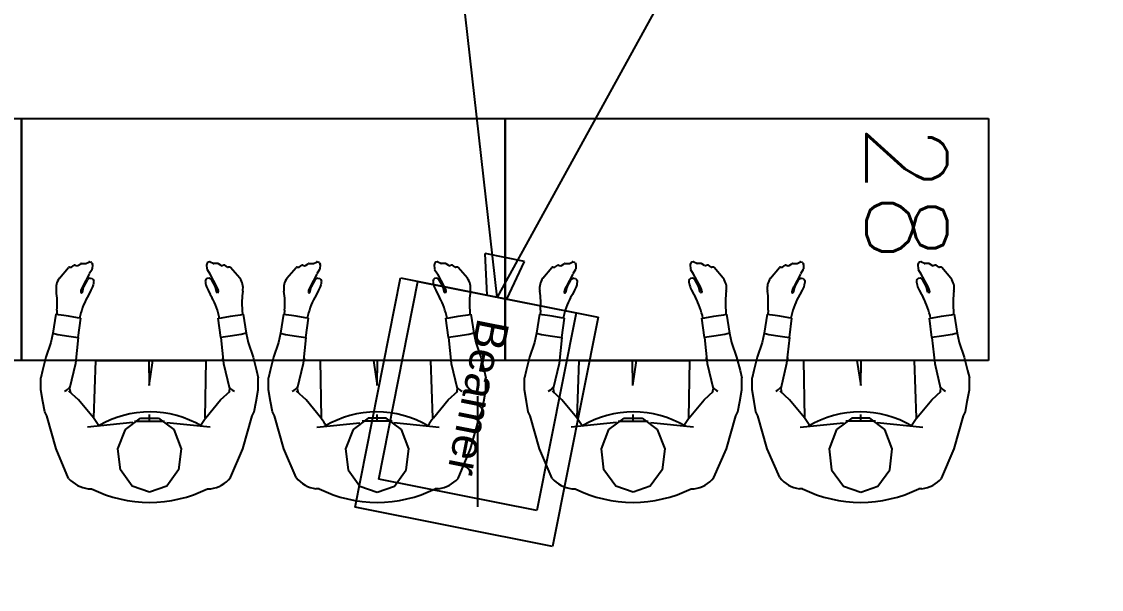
# Model space of a CAD drawing. Header units: metres. Extents: x -1 to 148, y 0 to 108.
# Drawn here: x 38.555 to 41.235, y 95.985 to 97.393 of the extents above; entities that cross this region are included whole.
import ezdxf

# ---------------------------------------------------------------- set-up
doc = ezdxf.new("R2010")
doc.units = ezdxf.units.M
doc.header["$MEASUREMENT"] = 0
doc.header["$PDSIZE"] = -2
doc.layers.get('0').update_dxf_attribs({"linetype": 'CONTINUOUS'})
doc.layers.get('DEFPOINTS').update_dxf_attribs({"linetype": 'CONTINUOUS'})
for name, color, linetype in [('BEMASZUNG', 8, 'CONTINUOUS'), ('MOEBEL', 6, 'CONTINUOUS'), ('ZUFAHRTEN_WEGE', 8, 'CONTINUOUS')]:
    doc.layers.add(name, color=color, linetype=linetype)
doc.styles.add('ARIAL', font='arial.ttf')
doc.styles.get("Standard").update_dxf_attribs({"font": 'romans.shx', "width": 0.7})
doc.dimstyles.new('Meter_Bem', dxfattribs={"dimtxt": 0.35, "dimasz": 0.015, "dimexe": 0, "dimexo": 0.1, "dimgap": 0.05, "dimtad": 1, "dimzin": 0, "dimdsep": 46, "dimtxsty": 'ARIAL', "dimblk1": 'mass1', "dimblk2": 'mass2', "dimsah": 1, "dimcen": 0.125, "dimse1": 1, "dimse2": 1, "dimclrd": 256, "dimclre": 1, "dimclrt": 256, "dimazin": 0, "dimtp": 102033525.0, "dimtm": 1, "dimtfac": 1, "dimtix": 1, "dimtmove": 2, "dimatfit": 3, "dimldrblk": 'mass2', "dimfxl": 1, "dimtolj": 1, "dimtzin": 0, "dimlwd": -1, "dimarcsym": 0})

# ---------------------------------------------------------------- blocks, each defined once
blk = doc.blocks.new('mass1')
for p, q in [((0, 25.5), (0, -12.75)), ((-5, -5), (5, 5)), ((-5, 0), (5, 0))]:
    blk.add_line(p, q)
blk = doc.blocks.new('mass2')
for p, q in [((0, -25.5), (0, 12.75)), ((5, 5), (-5, -5)), ((5, 0), (-5, 0))]:
    blk.add_line(p, q)
blk = doc.blocks.new('*D29')
at = {"layer": 'BEMASZUNG', "transparency": 16777216}
blk.add_line((0.9549, 107.2546), (147.9128, 107.2546), dxfattribs=at)
at = {"layer": 'DEFPOINTS', "color": 0, "transparency": 16777216}
for p in [(147.9278, 107.2546), (147.9278, 78.5665), (0.9399, 71.0455)]:
    blk.add_point(p, dxfattribs=at)
at = {"layer": 'BEMASZUNG', "transparency": 16777216, "xscale": 0.015, "yscale": 0.015, "zscale": 0.015, "rotation": 180}
blk.add_blockref('mass1', (0.9399, 107.2546), dxfattribs=at)
at = {"layer": 'BEMASZUNG', "transparency": 16777216, "xscale": 0.015, "yscale": 0.015, "zscale": 0.015}
blk.add_blockref('mass2', (147.9278, 107.2546), dxfattribs=at)
at = {"layer": 'BEMASZUNG', "transparency": 16777216, "insert": (74.4339, 107.4833), "char_height": 0.35, "attachment_point": 5, "style": 'ARIAL'}
blk.add_mtext('\\A1;146.99', dxfattribs=at)

msp = doc.modelspace()

# ---------------------------------------------------------------- linework, layer by layer
at = {"layer": 'MOEBEL', "ltscale": 0.2}
for p, q in [((37.3554, 97.1526), (38.5554, 97.1526)), ((37.3554, 97.1526), (38.5554, 97.1526)), ((38.5554, 97.1526), (38.5554, 96.5526)), ((38.5554, 96.5526), (38.5554, 97.1526)), ((38.5554, 97.1526), (39.7554, 97.1526)), ((38.5554, 97.1526), (38.5554, 96.5526)), ((38.5554, 96.5526), (38.5554, 97.1526)), ((38.5554, 97.1526), (39.7554, 97.1526)), ((39.7554, 97.1526), (39.7554, 96.5526)), ((39.7554, 96.5526), (39.7554, 97.1526)), ((39.7554, 97.1526), (40.9554, 97.1526)), ((39.7554, 97.1526), (39.7554, 96.5526)), ((39.7554, 96.5526), (39.7554, 97.1526)), ((39.7554, 97.1526), (40.9554, 97.1526)), ((40.9554, 97.1526), (40.9554, 96.5526)), ((40.9554, 97.1526), (40.9554, 96.5526)), ((38.5554, 96.5526), (37.3554, 96.5526)), ((38.5554, 96.5526), (37.3554, 96.5526)), ((39.7554, 96.5526), (38.5554, 96.5526)), ((39.7554, 96.5526), (38.5554, 96.5526)), ((40.9554, 96.5526), (39.7554, 96.5526)), ((40.9554, 96.5526), (39.7554, 96.5526))]:
    msp.add_line(p, q, dxfattribs=at)
at = {"layer": 'ZUFAHRTEN_WEGE'}
for p, q in [((39.7354, 96.7099), (39.2179, 101.2958)), ((41.9644, 100.7509), (39.7354, 96.7099)), ((39.8039, 96.7982), (39.7058, 96.8177)), ((39.7109, 96.7147), (39.7058, 96.8177)), ((38.6492, 96.7568), (38.6717, 96.7831)), ((38.6741, 96.7841), (38.6775, 96.7839)), ((38.6792, 96.7843), (38.6859, 96.7887)), ((38.6882, 96.7891), (38.6929, 96.7878)), ((38.6952, 96.7882), (38.7021, 96.7927)), ((38.7036, 96.7932), (38.7138, 96.7931)), ((38.715, 96.7934), (38.7222, 96.7969)), ((38.7302, 96.7787), (38.7235, 96.7672)), ((38.7239, 96.7972), (38.7274, 96.7966)), ((38.7295, 96.7949), (38.7311, 96.7911)), ((38.7313, 96.7898), (38.7306, 96.7799)), ((39.0146, 96.7898), (39.0153, 96.7799)), ((39.0164, 96.7949), (39.0148, 96.7911)), ((39.0157, 96.7787), (39.0224, 96.7672)), ((39.022, 96.7972), (39.0185, 96.7966)), ((39.0309, 96.7934), (39.0238, 96.7969)), ((39.0423, 96.7932), (39.0322, 96.7931)), ((39.0507, 96.7882), (39.0439, 96.7927)), ((39.0577, 96.7891), (39.053, 96.7878)), ((39.0667, 96.7843), (39.06, 96.7887)), ((39.0719, 96.7841), (39.0685, 96.7839)), ((39.0968, 96.7568), (39.0742, 96.7831)), ((39.2141, 96.7568), (39.2367, 96.7831)), ((39.239, 96.7841), (39.2424, 96.7839)), ((39.2442, 96.7843), (39.2509, 96.7887)), ((39.2532, 96.7891), (39.2579, 96.7878)), ((39.2602, 96.7882), (39.267, 96.7927)), ((39.2686, 96.7932), (39.2787, 96.7931)), ((39.28, 96.7934), (39.2871, 96.7969)), ((39.2952, 96.7787), (39.2885, 96.7672)), ((39.2888, 96.7972), (39.2923, 96.7966)), ((39.2945, 96.7949), (39.2961, 96.7911)), ((39.2963, 96.7898), (39.2956, 96.7799)), ((39.5795, 96.7898), (39.5803, 96.7799)), ((39.5814, 96.7949), (39.5798, 96.7911)), ((39.5806, 96.7787), (39.5874, 96.7672)), ((39.587, 96.7972), (39.5835, 96.7966)), ((39.5959, 96.7934), (39.5887, 96.7969)), ((39.6073, 96.7932), (39.5971, 96.7931)), ((39.6157, 96.7882), (39.6088, 96.7927)), ((39.6227, 96.7891), (39.6179, 96.7878)), ((39.6317, 96.7843), (39.625, 96.7887)), ((39.6368, 96.7841), (39.6334, 96.7839)), ((39.6617, 96.7568), (39.6392, 96.7831)), ((39.7599, 96.705), (39.8039, 96.7982)), ((39.8492, 96.7568), (39.8717, 96.7831)), ((39.8741, 96.7841), (39.8775, 96.7839)), ((39.8792, 96.7843), (39.8859, 96.7887)), ((39.8882, 96.7891), (39.8929, 96.7878)), ((39.8952, 96.7882), (39.9021, 96.7927)), ((39.9036, 96.7932), (39.9138, 96.7931)), ((39.915, 96.7934), (39.9222, 96.7969)), ((39.9302, 96.7787), (39.9235, 96.7672)), ((39.9239, 96.7972), (39.9274, 96.7966)), ((39.9295, 96.7949), (39.9311, 96.7911)), ((39.9313, 96.7898), (39.9306, 96.7799)), ((40.2146, 96.7898), (40.2153, 96.7799)), ((40.2164, 96.7949), (40.2148, 96.7911)), ((40.2157, 96.7787), (40.2224, 96.7672)), ((40.222, 96.7972), (40.2185, 96.7966)), ((40.2309, 96.7934), (40.2238, 96.7969)), ((40.2423, 96.7932), (40.2322, 96.7931)), ((40.2507, 96.7882), (40.2439, 96.7927)), ((40.2577, 96.7891), (40.253, 96.7878)), ((40.2667, 96.7843), (40.26, 96.7887)), ((40.2719, 96.7841), (40.2685, 96.7839)), ((40.2968, 96.7568), (40.2742, 96.7831)), ((40.4141, 96.7568), (40.4367, 96.7831)), ((40.439, 96.7841), (40.4424, 96.7839)), ((40.4442, 96.7843), (40.4509, 96.7887)), ((40.4532, 96.7891), (40.4579, 96.7878)), ((40.4602, 96.7882), (40.467, 96.7927)), ((40.4686, 96.7932), (40.4787, 96.7931)), ((40.48, 96.7934), (40.4871, 96.7969)), ((40.4952, 96.7787), (40.4885, 96.7672)), ((40.4888, 96.7972), (40.4923, 96.7966)), ((40.4945, 96.7949), (40.4961, 96.7911)), ((40.4963, 96.7898), (40.4956, 96.7799)), ((40.7795, 96.7898), (40.7803, 96.7799)), ((40.7814, 96.7949), (40.7798, 96.7911)), ((40.7806, 96.7787), (40.7874, 96.7672)), ((40.787, 96.7972), (40.7835, 96.7966)), ((40.7959, 96.7934), (40.7887, 96.7969)), ((40.8073, 96.7932), (40.7971, 96.7931)), ((40.8157, 96.7882), (40.8088, 96.7927)), ((40.8227, 96.7891), (40.8179, 96.7878)), ((40.8317, 96.7843), (40.825, 96.7887)), ((40.8368, 96.7841), (40.8334, 96.7839)), ((40.8617, 96.7568), (40.8392, 96.7831)), ((38.7234, 96.7671), (38.7066, 96.7354)), ((38.7096, 96.7355), (38.7195, 96.7535)), ((38.7214, 96.755), (38.724, 96.7567)), ((38.7252, 96.7568), (38.7305, 96.7558)), ((38.7305, 96.7558), (38.7327, 96.7533)), ((38.7327, 96.7533), (38.7343, 96.7511)), ((38.7343, 96.7466), (38.7338, 96.7433)), ((38.7343, 96.7511), (38.7345, 96.7496)), ((38.7345, 96.7496), (38.7343, 96.7466)), ((39.0116, 96.7511), (39.0114, 96.7496)), ((39.0114, 96.7496), (39.0116, 96.7466)), ((39.0132, 96.7533), (39.0116, 96.7511)), ((39.0116, 96.7466), (39.0122, 96.7433)), ((39.0155, 96.7558), (39.0132, 96.7533)), ((39.0207, 96.7568), (39.0155, 96.7558)), ((39.0245, 96.755), (39.0219, 96.7567)), ((39.0225, 96.7671), (39.0393, 96.7354)), ((39.0363, 96.7355), (39.0264, 96.7535)), ((39.2884, 96.7671), (39.2716, 96.7354)), ((39.2746, 96.7355), (39.2845, 96.7535)), ((39.2864, 96.755), (39.289, 96.7567)), ((39.2902, 96.7568), (39.2954, 96.7558)), ((39.2954, 96.7558), (39.2977, 96.7533)), ((39.2977, 96.7533), (39.2993, 96.7511)), ((39.2992, 96.7466), (39.2987, 96.7433)), ((39.2995, 96.7496), (39.2992, 96.7466)), ((39.2993, 96.7511), (39.2995, 96.7496)), ((39.3829, 96.1886), (39.4961, 96.7575)), ((39.4419, 96.2583), (39.5392, 96.7488)), ((39.4961, 96.7575), (39.9864, 96.6599)), ((39.5392, 96.7488), (39.9316, 96.6709)), ((39.5766, 96.7511), (39.5764, 96.7496)), ((39.5764, 96.7496), (39.5766, 96.7466)), ((39.5781, 96.7533), (39.5766, 96.7511)), ((39.5766, 96.7466), (39.5771, 96.7433)), ((39.5804, 96.7558), (39.5781, 96.7533)), ((39.5857, 96.7568), (39.5804, 96.7558)), ((39.5895, 96.755), (39.5869, 96.7567)), ((39.5874, 96.7671), (39.6043, 96.7354)), ((39.6013, 96.7355), (39.5913, 96.7535)), ((39.9234, 96.7671), (39.9066, 96.7354)), ((39.9096, 96.7355), (39.9195, 96.7535)), ((39.9214, 96.755), (39.924, 96.7567)), ((39.9252, 96.7568), (39.9305, 96.7558)), ((39.9305, 96.7558), (39.9327, 96.7533)), ((39.9327, 96.7533), (39.9343, 96.7511)), ((39.9343, 96.7466), (39.9338, 96.7433)), ((39.9343, 96.7511), (39.9345, 96.7496)), ((39.9345, 96.7496), (39.9343, 96.7466)), ((40.2116, 96.7511), (40.2114, 96.7496)), ((40.2114, 96.7496), (40.2116, 96.7466)), ((40.2132, 96.7533), (40.2116, 96.7511)), ((40.2116, 96.7466), (40.2122, 96.7433)), ((40.2155, 96.7558), (40.2132, 96.7533)), ((40.2207, 96.7568), (40.2155, 96.7558)), ((40.2245, 96.755), (40.2219, 96.7567)), ((40.2225, 96.7671), (40.2393, 96.7354)), ((40.2363, 96.7355), (40.2264, 96.7535)), ((40.4884, 96.7671), (40.4716, 96.7354)), ((40.4746, 96.7355), (40.4845, 96.7535)), ((40.4864, 96.755), (40.489, 96.7567)), ((40.4902, 96.7568), (40.4954, 96.7558)), ((40.4954, 96.7558), (40.4977, 96.7533)), ((40.4977, 96.7533), (40.4993, 96.7511)), ((40.4992, 96.7466), (40.4987, 96.7433)), ((40.4995, 96.7496), (40.4992, 96.7466)), ((40.4993, 96.7511), (40.4995, 96.7496)), ((40.7766, 96.7511), (40.7764, 96.7496)), ((40.7764, 96.7496), (40.7766, 96.7466)), ((40.7781, 96.7533), (40.7766, 96.7511)), ((40.7766, 96.7466), (40.7771, 96.7433)), ((40.7804, 96.7558), (40.7781, 96.7533)), ((40.7857, 96.7568), (40.7804, 96.7558)), ((40.7895, 96.755), (40.7869, 96.7567)), ((40.7874, 96.7671), (40.8043, 96.7354)), ((40.8013, 96.7355), (40.7913, 96.7535)), ((38.7026, 96.7256), (38.7022, 96.7231)), ((38.7065, 96.7352), (38.7028, 96.7262)), ((38.7033, 96.7204), (38.7042, 96.7197)), ((38.7042, 96.7197), (38.705, 96.7202)), ((38.7062, 96.7219), (38.7094, 96.7349)), ((38.7275, 96.7271), (38.7223, 96.7161)), ((38.7301, 96.7322), (38.7275, 96.7271)), ((38.7316, 96.7354), (38.7301, 96.7322)), ((38.7331, 96.7407), (38.7316, 96.7354)), ((38.7338, 96.7433), (38.7331, 96.7407)), ((39.0122, 96.7433), (39.0128, 96.7407)), ((39.0128, 96.7407), (39.0144, 96.7354)), ((39.0144, 96.7354), (39.0158, 96.7322)), ((39.0158, 96.7322), (39.0184, 96.7271)), ((39.0184, 96.7271), (39.0237, 96.7161)), ((39.0398, 96.7219), (39.0365, 96.7349)), ((39.0394, 96.7352), (39.0431, 96.7262)), ((39.0417, 96.7197), (39.041, 96.7202)), ((39.0426, 96.7204), (39.0417, 96.7197)), ((39.0433, 96.7256), (39.0437, 96.7231)), ((39.2676, 96.7256), (39.2672, 96.7231)), ((39.2715, 96.7352), (39.2678, 96.7262)), ((39.2683, 96.7204), (39.2691, 96.7197)), ((39.2691, 96.7197), (39.2699, 96.7202)), ((39.2711, 96.7219), (39.2744, 96.7349)), ((39.2925, 96.7271), (39.2872, 96.7161)), ((39.2951, 96.7322), (39.2925, 96.7271)), ((39.2965, 96.7354), (39.2951, 96.7322)), ((39.298, 96.7407), (39.2965, 96.7354)), ((39.2987, 96.7433), (39.298, 96.7407)), ((39.5771, 96.7433), (39.5778, 96.7407)), ((39.5778, 96.7407), (39.5793, 96.7354)), ((39.5793, 96.7354), (39.5808, 96.7322)), ((39.5808, 96.7322), (39.5833, 96.7271)), ((39.5833, 96.7271), (39.5886, 96.7161)), ((39.6047, 96.7219), (39.6015, 96.7349)), ((39.6044, 96.7352), (39.6081, 96.7262)), ((39.6067, 96.7197), (39.6059, 96.7202)), ((39.6076, 96.7204), (39.6067, 96.7197)), ((39.6083, 96.7256), (39.6087, 96.7231)), ((39.9026, 96.7256), (39.9022, 96.7231)), ((39.9065, 96.7352), (39.9028, 96.7262)), ((39.9033, 96.7204), (39.9042, 96.7197)), ((39.9042, 96.7197), (39.905, 96.7202)), ((39.9062, 96.7219), (39.9094, 96.7349)), ((39.9275, 96.7271), (39.9223, 96.7161)), ((39.9301, 96.7322), (39.9275, 96.7271)), ((39.9316, 96.7354), (39.9301, 96.7322)), ((39.9331, 96.7407), (39.9316, 96.7354)), ((39.9338, 96.7433), (39.9331, 96.7407)), ((40.2122, 96.7433), (40.2128, 96.7407)), ((40.2128, 96.7407), (40.2144, 96.7354)), ((40.2144, 96.7354), (40.2158, 96.7322)), ((40.2158, 96.7322), (40.2184, 96.7271)), ((40.2184, 96.7271), (40.2237, 96.7161)), ((40.2398, 96.7219), (40.2365, 96.7349)), ((40.2394, 96.7352), (40.2431, 96.7262)), ((40.2417, 96.7197), (40.241, 96.7202)), ((40.2426, 96.7204), (40.2417, 96.7197)), ((40.2433, 96.7256), (40.2437, 96.7231)), ((40.4676, 96.7256), (40.4672, 96.7231)), ((40.4715, 96.7352), (40.4678, 96.7262)), ((40.4683, 96.7204), (40.4691, 96.7197)), ((40.4691, 96.7197), (40.4699, 96.7202)), ((40.4711, 96.7219), (40.4744, 96.7349)), ((40.4925, 96.7271), (40.4872, 96.7161)), ((40.4951, 96.7322), (40.4925, 96.7271)), ((40.4965, 96.7354), (40.4951, 96.7322)), ((40.498, 96.7407), (40.4965, 96.7354)), ((40.4987, 96.7433), (40.498, 96.7407)), ((40.7771, 96.7433), (40.7778, 96.7407)), ((40.7778, 96.7407), (40.7793, 96.7354)), ((40.7793, 96.7354), (40.7808, 96.7322)), ((40.7808, 96.7322), (40.7833, 96.7271)), ((40.7833, 96.7271), (40.7886, 96.7161)), ((40.8047, 96.7219), (40.8015, 96.7349)), ((40.8044, 96.7352), (40.8081, 96.7262)), ((40.8067, 96.7197), (40.8059, 96.7202)), ((40.8076, 96.7204), (40.8067, 96.7197)), ((40.8083, 96.7256), (40.8087, 96.7231)), ((38.7223, 96.7161), (38.7179, 96.7088)), ((39.0237, 96.7161), (39.028, 96.7088)), ((39.2872, 96.7161), (39.2829, 96.7088)), ((39.5886, 96.7161), (39.593, 96.7088)), ((39.7109, 96.7147), (39.7599, 96.705)), ((39.9223, 96.7161), (39.9179, 96.7088)), ((40.2237, 96.7161), (40.228, 96.7088)), ((40.4872, 96.7161), (40.4829, 96.7088)), ((40.7886, 96.7161), (40.793, 96.7088)), ((38.6408, 96.6673), (38.6332, 96.6202)), ((38.6474, 96.6662), (38.6408, 96.6673)), ((38.643, 96.6772), (38.6426, 96.667)), ((38.643, 96.6772), (38.6426, 96.667)), ((38.6605, 96.6644), (38.6474, 96.6662)), ((38.6722, 96.6626), (38.6605, 96.6644)), ((39.0737, 96.6626), (39.0854, 96.6644)), ((39.0854, 96.6644), (39.0985, 96.6662)), ((39.0985, 96.6662), (39.1052, 96.6673)), ((39.1029, 96.6772), (39.1033, 96.667)), ((39.1029, 96.6772), (39.1033, 96.667)), ((39.1052, 96.6673), (39.1127, 96.6202)), ((39.2057, 96.6673), (39.1982, 96.6202)), ((39.2124, 96.6662), (39.2057, 96.6673)), ((39.208, 96.6772), (39.2075, 96.667)), ((39.208, 96.6772), (39.2075, 96.667)), ((39.2254, 96.6644), (39.2124, 96.6662)), ((39.2371, 96.6626), (39.2254, 96.6644)), ((39.6387, 96.6626), (39.6504, 96.6644)), ((39.6504, 96.6644), (39.6635, 96.6662)), ((39.6635, 96.6662), (39.6701, 96.6673)), ((39.6679, 96.6772), (39.6683, 96.667)), ((39.6679, 96.6772), (39.6683, 96.667)), ((39.6701, 96.6673), (39.6776, 96.6202)), ((39.8408, 96.6673), (39.8332, 96.6202)), ((39.9316, 96.6709), (39.8343, 96.1805)), ((39.8474, 96.6662), (39.8408, 96.6673)), ((39.843, 96.6772), (39.8426, 96.667)), ((39.843, 96.6772), (39.8426, 96.667)), ((39.8605, 96.6644), (39.8474, 96.6662)), ((39.8722, 96.6626), (39.8605, 96.6644)), ((40.2737, 96.6626), (40.2854, 96.6644)), ((40.2854, 96.6644), (40.2985, 96.6662)), ((40.2985, 96.6662), (40.3052, 96.6673)), ((40.3029, 96.6772), (40.3033, 96.667)), ((40.3029, 96.6772), (40.3033, 96.667)), ((40.3052, 96.6673), (40.3127, 96.6202)), ((40.4057, 96.6673), (40.3982, 96.6202)), ((40.4124, 96.6662), (40.4057, 96.6673)), ((40.408, 96.6772), (40.4075, 96.667)), ((40.408, 96.6772), (40.4075, 96.667)), ((40.4255, 96.6644), (40.4124, 96.6662)), ((40.4371, 96.6626), (40.4255, 96.6644)), ((40.8387, 96.6626), (40.8504, 96.6644)), ((40.8504, 96.6644), (40.8635, 96.6662)), ((40.8635, 96.6662), (40.8701, 96.6673)), ((40.8679, 96.6772), (40.8683, 96.667)), ((40.8679, 96.6772), (40.8683, 96.667)), ((40.8701, 96.6673), (40.8776, 96.6202)), ((38.6945, 96.6588), (38.6722, 96.6626)), ((38.7025, 96.6575), (38.6945, 96.6588)), ((38.6959, 96.6093), (38.7025, 96.6575)), ((39.0435, 96.6575), (39.0515, 96.6588)), ((39.05, 96.6093), (39.0435, 96.6575)), ((39.0515, 96.6588), (39.0737, 96.6626)), ((39.2594, 96.6588), (39.2371, 96.6626)), ((39.2674, 96.6575), (39.2594, 96.6588)), ((39.2609, 96.6093), (39.2674, 96.6575)), ((39.6084, 96.6575), (39.6164, 96.6588)), ((39.6149, 96.6093), (39.6084, 96.6575)), ((39.6164, 96.6588), (39.6387, 96.6626)), ((39.8945, 96.6588), (39.8722, 96.6626)), ((39.9864, 96.6599), (39.8732, 96.0911)), ((39.9025, 96.6575), (39.8945, 96.6588)), ((39.8959, 96.6093), (39.9025, 96.6575)), ((40.2435, 96.6575), (40.2515, 96.6588)), ((40.25, 96.6093), (40.2435, 96.6575)), ((40.2515, 96.6588), (40.2737, 96.6626)), ((40.4594, 96.6588), (40.4371, 96.6626)), ((40.4674, 96.6575), (40.4594, 96.6588)), ((40.4609, 96.6093), (40.4674, 96.6575)), ((40.8084, 96.6575), (40.8164, 96.6588)), ((40.8149, 96.6093), (40.8084, 96.6575)), ((40.8164, 96.6588), (40.8387, 96.6626)), ((38.6332, 96.6202), (38.6284, 96.5977)), ((38.6336, 96.6217), (38.6332, 96.6202)), ((38.6332, 96.6202), (38.6454, 96.6175)), ((38.6454, 96.6175), (38.6728, 96.6132)), ((38.6728, 96.6132), (38.6959, 96.6093)), ((39.0731, 96.6132), (39.05, 96.6093)), ((39.1005, 96.6175), (39.0731, 96.6132)), ((39.1127, 96.6202), (39.1005, 96.6175)), ((39.1123, 96.6217), (39.1127, 96.6202)), ((39.1127, 96.6202), (39.1175, 96.5977)), ((39.1982, 96.6202), (39.1934, 96.5977)), ((39.1986, 96.6217), (39.1982, 96.6202)), ((39.1982, 96.6202), (39.2103, 96.6175)), ((39.2103, 96.6175), (39.2377, 96.6132)), ((39.2377, 96.6132), (39.2609, 96.6093)), ((39.6381, 96.6132), (39.6149, 96.6093)), ((39.6655, 96.6175), (39.6381, 96.6132)), ((39.6776, 96.6202), (39.6655, 96.6175)), ((39.6773, 96.6217), (39.6776, 96.6202)), ((39.6776, 96.6202), (39.6825, 96.5977)), ((39.8332, 96.6202), (39.8284, 96.5977)), ((39.8336, 96.6217), (39.8332, 96.6202)), ((39.8332, 96.6202), (39.8454, 96.6175)), ((39.8454, 96.6175), (39.8728, 96.6132)), ((39.8728, 96.6132), (39.8959, 96.6093)), ((40.2731, 96.6132), (40.25, 96.6093)), ((40.3005, 96.6175), (40.2731, 96.6132)), ((40.3127, 96.6202), (40.3005, 96.6175)), ((40.3123, 96.6217), (40.3127, 96.6202)), ((40.3127, 96.6202), (40.3175, 96.5977)), ((40.3982, 96.6202), (40.3934, 96.5977)), ((40.3986, 96.6217), (40.3982, 96.6202)), ((40.3982, 96.6202), (40.4103, 96.6175)), ((40.4103, 96.6175), (40.4377, 96.6132)), ((40.4377, 96.6132), (40.4609, 96.6093)), ((40.8381, 96.6132), (40.8149, 96.6093)), ((40.8655, 96.6175), (40.8381, 96.6132)), ((40.8776, 96.6202), (40.8655, 96.6175)), ((40.8773, 96.6217), (40.8776, 96.6202)), ((40.8776, 96.6202), (40.8825, 96.5977)), ((38.6284, 96.5977), (38.6159, 96.5613)), ((38.6959, 96.6093), (38.6893, 96.5454)), ((39.05, 96.6093), (39.0566, 96.5454)), ((39.1175, 96.5977), (39.13, 96.5613)), ((39.1934, 96.5977), (39.1808, 96.5613)), ((39.2609, 96.6093), (39.2542, 96.5454)), ((39.6149, 96.6093), (39.6216, 96.5454)), ((39.6825, 96.5977), (39.695, 96.5613)), ((39.8284, 96.5977), (39.8159, 96.5613)), ((39.8959, 96.6093), (39.8893, 96.5454)), ((40.25, 96.6093), (40.2566, 96.5454)), ((40.3175, 96.5977), (40.33, 96.5613)), ((40.3934, 96.5977), (40.3808, 96.5613)), ((40.4609, 96.6093), (40.4542, 96.5454)), ((40.8149, 96.6093), (40.8216, 96.5454)), ((40.8825, 96.5977), (40.895, 96.5613)), ((38.6159, 96.5613), (38.6075, 96.5281)), ((39.0544, 96.5572), (39.0543, 96.5561)), ((39.0545, 96.5584), (39.0544, 96.5572)), ((39.0548, 96.5595), (39.0545, 96.5584)), ((39.0551, 96.5606), (39.0548, 96.5595)), ((39.13, 96.5613), (39.1385, 96.5281)), ((39.1808, 96.5613), (39.1724, 96.5281)), ((39.2558, 96.5606), (39.2561, 96.5595)), ((39.2561, 96.5595), (39.2564, 96.5584)), ((39.2564, 96.5584), (39.2565, 96.5572)), ((39.2565, 96.5572), (39.2566, 96.5561)), ((39.695, 96.5613), (39.7034, 96.5281)), ((39.8159, 96.5613), (39.8075, 96.5281)), ((40.2544, 96.5572), (40.2543, 96.5561)), ((40.2545, 96.5584), (40.2544, 96.5572)), ((40.2548, 96.5595), (40.2545, 96.5584)), ((40.2551, 96.5606), (40.2548, 96.5595)), ((40.33, 96.5613), (40.3385, 96.5281)), ((40.3808, 96.5613), (40.3724, 96.5281)), ((40.4558, 96.5606), (40.4561, 96.5595)), ((40.4561, 96.5595), (40.4564, 96.5584)), ((40.4564, 96.5584), (40.4565, 96.5572)), ((40.4565, 96.5572), (40.4566, 96.5561)), ((40.895, 96.5613), (40.9034, 96.5281)), ((38.6893, 96.5454), (38.6745, 96.4836)), ((38.7346, 96.4108), (38.7396, 96.5526)), ((38.7396, 96.5526), (39.0138, 96.5526)), ((38.8726, 96.4907), (38.872, 96.5526)), ((38.8721, 96.4907), (38.8813, 96.5526)), ((39.0113, 96.4108), (39.0138, 96.5526)), ((39.0543, 96.5561), (39.0542, 96.5549)), ((39.0566, 96.5454), (39.0714, 96.4836)), ((39.2542, 96.5454), (39.2395, 96.4836)), ((39.2566, 96.5561), (39.2567, 96.5549)), ((39.2996, 96.4108), (39.2971, 96.5526)), ((39.5713, 96.5526), (39.2971, 96.5526)), ((39.4388, 96.4907), (39.4296, 96.5526)), ((39.4383, 96.4907), (39.4389, 96.5526)), ((39.5763, 96.4108), (39.5713, 96.5526)), ((39.6216, 96.5454), (39.6364, 96.4836)), ((39.8893, 96.5454), (39.8745, 96.4836)), ((39.9346, 96.4108), (39.9396, 96.5526)), ((39.9396, 96.5526), (40.2138, 96.5526)), ((40.0726, 96.4907), (40.072, 96.5526)), ((40.0721, 96.4907), (40.0813, 96.5526)), ((40.2113, 96.4108), (40.2138, 96.5526)), ((40.2543, 96.5561), (40.2542, 96.5549)), ((40.2566, 96.5454), (40.2714, 96.4836)), ((40.4542, 96.5454), (40.4395, 96.4836)), ((40.4566, 96.5561), (40.4567, 96.5549)), ((40.4996, 96.4108), (40.4971, 96.5526)), ((40.7713, 96.5526), (40.4971, 96.5526)), ((40.6388, 96.4907), (40.6296, 96.5526)), ((40.6383, 96.4907), (40.6389, 96.5526)), ((40.7763, 96.4108), (40.7713, 96.5526)), ((40.8216, 96.5454), (40.8364, 96.4836)), ((38.6075, 96.5281), (38.6033, 96.5093)), ((38.6033, 96.4803), (38.6033, 96.5093)), ((39.1385, 96.5281), (39.1426, 96.5093)), ((39.1426, 96.4803), (39.1426, 96.5093)), ((39.1682, 96.4803), (39.1683, 96.5093)), ((39.1724, 96.5281), (39.1683, 96.5093)), ((39.7034, 96.5281), (39.7076, 96.5093)), ((39.7076, 96.4803), (39.7076, 96.5093)), ((39.8075, 96.5281), (39.8033, 96.5093)), ((39.8033, 96.4803), (39.8033, 96.5093)), ((40.3385, 96.5281), (40.3426, 96.5093)), ((40.3426, 96.4803), (40.3426, 96.5093)), ((40.3682, 96.4803), (40.3683, 96.5093)), ((40.3724, 96.5281), (40.3683, 96.5093)), ((40.9034, 96.5281), (40.9076, 96.5093)), ((40.9076, 96.4803), (40.9076, 96.5093)), ((38.6083, 96.4512), (38.6033, 96.4803)), ((38.6745, 96.4836), (38.6765, 96.4734)), ((39.0714, 96.4836), (39.0694, 96.4734)), ((39.1376, 96.4512), (39.1426, 96.4803)), ((39.1733, 96.4512), (39.1682, 96.4803)), ((39.2395, 96.4836), (39.2415, 96.4734)), ((39.6364, 96.4836), (39.6344, 96.4734)), ((39.7025, 96.4512), (39.7076, 96.4803)), ((39.8083, 96.4512), (39.8033, 96.4803)), ((39.8745, 96.4836), (39.8765, 96.4734)), ((40.2714, 96.4836), (40.2694, 96.4734)), ((40.3376, 96.4512), (40.3426, 96.4803)), ((40.3733, 96.4512), (40.3682, 96.4803)), ((40.4395, 96.4836), (40.4415, 96.4734)), ((40.8364, 96.4836), (40.8344, 96.4734)), ((40.9025, 96.4512), (40.9076, 96.4803)), ((38.613, 96.4257), (38.6083, 96.4512)), ((38.6965, 96.4548), (38.673, 96.4766)), ((38.7335, 96.4108), (38.6965, 96.4548)), ((39.0124, 96.4108), (39.0494, 96.4548)), ((39.0494, 96.4548), (39.0729, 96.4766)), ((39.1329, 96.4257), (39.1376, 96.4512)), ((39.178, 96.4257), (39.1733, 96.4512)), ((39.2615, 96.4548), (39.238, 96.4766)), ((39.2984, 96.4108), (39.2615, 96.4548)), ((39.5774, 96.4108), (39.6143, 96.4548)), ((39.6143, 96.4548), (39.6379, 96.4766)), ((39.6868, 96.4646), (39.6868, 96.1896)), ((39.6979, 96.4257), (39.7025, 96.4512)), ((39.813, 96.4257), (39.8083, 96.4512)), ((39.8965, 96.4548), (39.873, 96.4766)), ((39.9335, 96.4108), (39.8965, 96.4548)), ((40.2124, 96.4108), (40.2494, 96.4548)), ((40.2494, 96.4548), (40.2729, 96.4766)), ((40.3329, 96.4257), (40.3376, 96.4512)), ((40.378, 96.4257), (40.3733, 96.4512)), ((40.4615, 96.4548), (40.438, 96.4766)), ((40.4984, 96.4108), (40.4615, 96.4548)), ((40.7774, 96.4108), (40.8143, 96.4548)), ((40.8143, 96.4548), (40.8379, 96.4766)), ((40.8979, 96.4257), (40.9025, 96.4512)), ((38.6179, 96.4157), (38.613, 96.4257)), ((39.128, 96.4157), (39.1329, 96.4257)), ((39.1829, 96.4157), (39.178, 96.4257)), ((39.693, 96.4157), (39.6979, 96.4257)), ((39.8179, 96.4157), (39.813, 96.4257)), ((40.328, 96.4157), (40.3329, 96.4257)), ((40.3829, 96.4157), (40.378, 96.4257)), ((40.893, 96.4157), (40.8979, 96.4257)), ((38.6412, 96.3334), (38.6179, 96.4157)), ((38.8319, 96.3991), (38.7191, 96.3875)), ((38.813, 96.3812), (38.8506, 96.4097)), ((38.8359, 96.4026), (38.9101, 96.4026)), ((38.8506, 96.4097), (38.8953, 96.4097)), ((38.873, 96.4026), (38.873, 96.4187)), ((38.8953, 96.4097), (38.9329, 96.3812)), ((39.0231, 96.3875), (38.9159, 96.3982)), ((39.1048, 96.3334), (39.128, 96.4157)), ((39.2061, 96.3334), (39.1829, 96.4157)), ((39.2878, 96.3875), (39.395, 96.3982)), ((39.4156, 96.4097), (39.378, 96.3812)), ((39.475, 96.4026), (39.4008, 96.4026)), ((39.4603, 96.4097), (39.4156, 96.4097)), ((39.4379, 96.4026), (39.4379, 96.4187)), ((39.4979, 96.3812), (39.4603, 96.4097)), ((39.479, 96.3991), (39.5918, 96.3875)), ((39.6697, 96.3334), (39.693, 96.4157)), ((39.8412, 96.3334), (39.8179, 96.4157)), ((40.0319, 96.3991), (39.9191, 96.3875)), ((40.013, 96.3812), (40.0506, 96.4097)), ((40.0359, 96.4026), (40.1101, 96.4026)), ((40.0506, 96.4097), (40.0953, 96.4097)), ((40.073, 96.4026), (40.073, 96.4187)), ((40.0953, 96.4097), (40.1329, 96.3812)), ((40.2231, 96.3875), (40.1159, 96.3982)), ((40.3048, 96.3334), (40.328, 96.4157)), ((40.4061, 96.3334), (40.3829, 96.4157)), ((40.4878, 96.3875), (40.595, 96.3982)), ((40.6156, 96.4097), (40.578, 96.3812)), ((40.675, 96.4026), (40.6008, 96.4026)), ((40.6603, 96.4097), (40.6156, 96.4097)), ((40.6379, 96.4026), (40.6379, 96.4187)), ((40.6979, 96.3812), (40.6603, 96.4097)), ((40.679, 96.3991), (40.7918, 96.3875)), ((40.8697, 96.3334), (40.893, 96.4157)), ((38.7945, 96.3333), (38.813, 96.3812)), ((38.9329, 96.3812), (38.9515, 96.3333)), ((39.378, 96.3812), (39.3594, 96.3333)), ((39.5164, 96.3333), (39.4979, 96.3812)), ((39.9945, 96.3333), (40.013, 96.3812)), ((40.1329, 96.3812), (40.1515, 96.3333)), ((40.578, 96.3812), (40.5594, 96.3333)), ((40.7164, 96.3333), (40.6979, 96.3812)), ((38.6722, 96.2602), (38.6412, 96.3334)), ((38.8008, 96.2812), (38.7945, 96.3333)), ((38.9515, 96.3333), (38.9451, 96.2812)), ((39.0738, 96.2622), (39.1048, 96.3334)), ((39.2371, 96.2622), (39.2061, 96.3334)), ((39.3594, 96.3333), (39.3658, 96.2812)), ((39.5101, 96.2812), (39.5164, 96.3333)), ((39.6387, 96.2602), (39.6697, 96.3334)), ((39.8722, 96.2602), (39.8412, 96.3334)), ((40.0008, 96.2812), (39.9945, 96.3333)), ((40.1515, 96.3333), (40.1451, 96.2812)), ((40.2738, 96.2622), (40.3048, 96.3334)), ((40.4371, 96.2622), (40.4061, 96.3334)), ((40.5594, 96.3333), (40.5658, 96.2812)), ((40.7101, 96.2812), (40.7164, 96.3333)), ((40.8387, 96.2602), (40.8697, 96.3334)), ((38.8301, 96.2414), (38.8008, 96.2812)), ((38.9451, 96.2812), (38.9158, 96.2414)), ((39.3658, 96.2812), (39.395, 96.2414)), ((39.4808, 96.2414), (39.5101, 96.2812)), ((40.0301, 96.2414), (40.0008, 96.2812)), ((40.1451, 96.2812), (40.1158, 96.2414)), ((40.5658, 96.2812), (40.595, 96.2414)), ((40.6808, 96.2414), (40.7101, 96.2812)), ((38.873, 96.2265), (38.8301, 96.2414)), ((38.9158, 96.2414), (38.873, 96.2265)), ((39.395, 96.2414), (39.4379, 96.2265)), ((39.4379, 96.2265), (39.4808, 96.2414)), ((39.8343, 96.1805), (39.4419, 96.2583)), ((40.073, 96.2265), (40.0301, 96.2414)), ((40.1158, 96.2414), (40.073, 96.2265)), ((40.595, 96.2414), (40.6379, 96.2265)), ((40.6379, 96.2265), (40.6808, 96.2414)), ((38.721, 96.2346), (38.729, 96.2346)), ((39.0169, 96.2346), (39.025, 96.2346)), ((39.2939, 96.2346), (39.2859, 96.2346)), ((39.5899, 96.2346), (39.5819, 96.2346)), ((39.921, 96.2346), (39.929, 96.2346)), ((40.2169, 96.2346), (40.225, 96.2346)), ((40.4939, 96.2346), (40.4859, 96.2346)), ((40.7899, 96.2346), (40.7819, 96.2346)), ((39.8732, 96.0911), (39.3829, 96.1886))]:
    msp.add_line(p, q, dxfattribs=at)
for centre, radius, start, end in [((38.6739, 96.7813), 0.00283, 85.8661, 139.4353), ((38.6777, 96.7867), 0.00283, 265.8661, 303.2828), ((38.6875, 96.7863), 0.00283, 75.0965, 123.2828), ((38.6937, 96.7906), 0.00283, 255.0965, 303.2747), ((38.7036, 96.7903), 0.00283, 89.9348, 123.2747), ((38.7138, 96.796), 0.00283, 269.9348, 295.913), ((38.7234, 96.7944), 0.00283, 80.3241, 115.913), ((38.7269, 96.7938), 0.00283, 23.0843, 80.3241), ((38.7278, 96.7801), 0.00283, 329.5422, 355.8427), ((38.7285, 96.79), 0.00283, 355.8427, 23.0843), ((39.0174, 96.79), 0.00283, 156.9157, 184.1573), ((39.0181, 96.7801), 0.00283, 184.1573, 210.4578), ((39.019, 96.7938), 0.00283, 99.6759, 156.9157), ((39.0225, 96.7944), 0.00283, 64.087, 99.6759), ((39.0322, 96.796), 0.00283, 244.087, 270.0652), ((39.0423, 96.7903), 0.00283, 56.7253, 90.0652), ((39.0523, 96.7906), 0.00283, 236.7253, 284.9035), ((39.0585, 96.7863), 0.00283, 56.7172, 104.9035), ((39.0683, 96.7867), 0.00283, 236.7172, 274.1339), ((39.0721, 96.7813), 0.00283, 40.5647, 94.1339), ((39.2388, 96.7813), 0.00283, 85.8661, 139.4353), ((39.2426, 96.7867), 0.00283, 265.8661, 303.2828), ((39.2524, 96.7863), 0.00283, 75.0965, 123.2828), ((39.2586, 96.7906), 0.00283, 255.0965, 303.2747), ((39.2686, 96.7903), 0.00283, 89.9348, 123.2747), ((39.2787, 96.796), 0.00283, 269.9348, 295.913), ((39.2884, 96.7944), 0.00283, 80.3241, 115.913), ((39.2919, 96.7938), 0.00283, 23.0843, 80.3241), ((39.2928, 96.7801), 0.00283, 329.5422, 355.8427), ((39.2935, 96.79), 0.00283, 355.8427, 23.0843), ((39.5824, 96.79), 0.00283, 156.9157, 184.1573), ((39.5831, 96.7801), 0.00283, 184.1573, 210.4578), ((39.584, 96.7938), 0.00283, 99.6759, 156.9157), ((39.5875, 96.7944), 0.00283, 64.087, 99.6759), ((39.5971, 96.796), 0.00283, 244.087, 270.0652), ((39.6073, 96.7903), 0.00283, 56.7253, 90.0652), ((39.6172, 96.7906), 0.00283, 236.7253, 284.9035), ((39.6234, 96.7863), 0.00283, 56.7172, 104.9035), ((39.6332, 96.7867), 0.00283, 236.7172, 274.1339), ((39.637, 96.7813), 0.00283, 40.5647, 94.1339), ((39.8739, 96.7813), 0.00283, 85.8661, 139.4353), ((39.8777, 96.7867), 0.00283, 265.8661, 303.2828), ((39.8875, 96.7863), 0.00283, 75.0965, 123.2828), ((39.8937, 96.7906), 0.00283, 255.0965, 303.2747), ((39.9036, 96.7903), 0.00283, 89.9348, 123.2747), ((39.9138, 96.796), 0.00283, 269.9348, 295.913), ((39.9234, 96.7944), 0.00283, 80.3241, 115.913), ((39.9269, 96.7938), 0.00283, 23.0843, 80.3241), ((39.9278, 96.7801), 0.00283, 329.5422, 355.8427), ((39.9285, 96.79), 0.00283, 355.8427, 23.0843), ((40.2174, 96.79), 0.00283, 156.9157, 184.1573), ((40.2181, 96.7801), 0.00283, 184.1573, 210.4578), ((40.219, 96.7938), 0.00283, 99.6759, 156.9157), ((40.2225, 96.7944), 0.00283, 64.087, 99.6759), ((40.2322, 96.796), 0.00283, 244.087, 270.0652), ((40.2423, 96.7903), 0.00283, 56.7253, 90.0652), ((40.2523, 96.7906), 0.00283, 236.7253, 284.9035), ((40.2585, 96.7863), 0.00283, 56.7172, 104.9035), ((40.2683, 96.7867), 0.00283, 236.7172, 274.1339), ((40.2721, 96.7813), 0.00283, 40.5647, 94.1339), ((40.4388, 96.7813), 0.00283, 85.8661, 139.4353), ((40.4426, 96.7867), 0.00283, 265.8661, 303.2828), ((40.4524, 96.7863), 0.00283, 75.0965, 123.2828), ((40.4586, 96.7906), 0.00283, 255.0965, 303.2747), ((40.4686, 96.7903), 0.00283, 89.9348, 123.2747), ((40.4787, 96.796), 0.00283, 269.9348, 295.913), ((40.4884, 96.7944), 0.00283, 80.3241, 115.913), ((40.4919, 96.7938), 0.00283, 23.0843, 80.3241), ((40.4928, 96.7801), 0.00283, 329.5422, 355.8427), ((40.4935, 96.79), 0.00283, 355.8427, 23.0843), ((40.7824, 96.79), 0.00283, 156.9157, 184.1573), ((40.7831, 96.7801), 0.00283, 184.1573, 210.4578), ((40.784, 96.7938), 0.00283, 99.6759, 156.9157), ((40.7875, 96.7944), 0.00283, 64.087, 99.6759), ((40.7971, 96.796), 0.00283, 244.087, 270.0652), ((40.8073, 96.7903), 0.00283, 56.7253, 90.0652), ((40.8172, 96.7906), 0.00283, 236.7253, 284.9035), ((40.8234, 96.7863), 0.00283, 56.7172, 104.9035), ((40.8332, 96.7867), 0.00283, 236.7172, 274.1339), ((40.837, 96.7813), 0.00283, 40.5647, 94.1339), ((38.6825, 96.7321), 0.0415, 143.4501, 189.999), ((38.7221, 96.7523), 0.00283, 104.0424, 153.5306), ((38.7259, 96.7657), 0.00283, 149.5422, 152.0077), ((38.7247, 96.754), 0.00283, 79.4744, 104.0424), ((39.0212, 96.754), 0.00283, 75.9576, 100.5256), ((39.02, 96.7657), 0.00283, 27.9923, 30.4578), ((39.0238, 96.7523), 0.00283, 26.4694, 75.9576), ((39.0635, 96.7321), 0.0415, 350.001, 36.5499), ((39.2474, 96.7321), 0.0415, 143.4501, 189.999), ((39.287, 96.7523), 0.00283, 104.0424, 153.5306), ((39.2909, 96.7657), 0.00283, 149.5422, 152.0077), ((39.2897, 96.754), 0.00283, 79.4744, 104.0424), ((39.5862, 96.754), 0.00283, 75.9576, 100.5256), ((39.5849, 96.7657), 0.00283, 27.9923, 30.4578), ((39.5888, 96.7523), 0.00283, 26.4694, 75.9576), ((39.6284, 96.7321), 0.0415, 350.001, 36.5499), ((39.8825, 96.7321), 0.0415, 143.4501, 189.999), ((39.9221, 96.7523), 0.00283, 104.0424, 153.5306), ((39.9259, 96.7657), 0.00283, 149.5422, 152.0077), ((39.9247, 96.754), 0.00283, 79.4744, 104.0424), ((40.2212, 96.754), 0.00283, 75.9576, 100.5256), ((40.22, 96.7657), 0.00283, 27.9923, 30.4578), ((40.2238, 96.7523), 0.00283, 26.4694, 75.9576), ((40.2635, 96.7321), 0.0415, 350.001, 36.5499), ((40.4474, 96.7321), 0.0415, 143.4501, 189.999), ((40.487, 96.7523), 0.00283, 104.0424, 153.5306), ((40.4909, 96.7657), 0.00283, 149.5422, 152.0077), ((40.4897, 96.754), 0.00283, 79.4744, 104.0424), ((40.7862, 96.754), 0.00283, 75.9576, 100.5256), ((40.7849, 96.7657), 0.00283, 27.9923, 30.4578), ((40.7888, 96.7523), 0.00283, 26.4694, 75.9576), ((40.8284, 96.7321), 0.0415, 350.001, 36.5499), ((38.4351, 96.6952), 0.2087, 355.0731, 8.1902), ((38.705, 96.7226), 0.00283, 170.6085, 233.1266), ((38.7054, 96.7251), 0.00283, 157.5874, 170.6085), ((38.7034, 96.7226), 0.00283, 303.2828, 345.9337), ((38.7091, 96.7341), 0.00283, 152.0077, 157.5874), ((38.7122, 96.7342), 0.00283, 153.5306, 165.9337), ((39.0338, 96.7342), 0.00283, 14.0663, 26.4694), ((39.0368, 96.7341), 0.00283, 22.4126, 27.9923), ((39.0425, 96.7226), 0.00283, 194.0663, 236.7172), ((39.0409, 96.7226), 0.00283, 306.8734, 9.3915), ((39.0405, 96.7251), 0.00283, 9.3915, 22.4126), ((39.3109, 96.6952), 0.2087, 171.8098, 184.9269), ((39, 96.6952), 0.2087, 355.0731, 8.1902), ((39.27, 96.7226), 0.00283, 170.6085, 233.1266), ((39.2704, 96.7251), 0.00283, 157.5874, 170.6085), ((39.2684, 96.7226), 0.00283, 303.2828, 345.9337), ((39.2741, 96.7341), 0.00283, 152.0077, 157.5874), ((39.2771, 96.7342), 0.00283, 153.5306, 165.9337), ((39.5987, 96.7342), 0.00283, 14.0663, 26.4694), ((39.6018, 96.7341), 0.00283, 22.4126, 27.9923), ((39.6075, 96.7226), 0.00283, 194.0663, 236.7172), ((39.6059, 96.7226), 0.00283, 306.8734, 9.3915), ((39.6055, 96.7251), 0.00283, 9.3915, 22.4126), ((39.8758, 96.6952), 0.2087, 171.8098, 184.9269), ((39.6351, 96.6952), 0.2087, 355.0731, 8.1902), ((39.905, 96.7226), 0.00283, 170.6085, 233.1266), ((39.9054, 96.7251), 0.00283, 157.5874, 170.6085), ((39.9034, 96.7226), 0.00283, 303.2828, 345.9337), ((39.9091, 96.7341), 0.00283, 152.0077, 157.5874), ((39.9122, 96.7342), 0.00283, 153.5306, 165.9337), ((40.2338, 96.7342), 0.00283, 14.0663, 26.4694), ((40.2368, 96.7341), 0.00283, 22.4126, 27.9923), ((40.2425, 96.7226), 0.00283, 194.0663, 236.7172), ((40.2409, 96.7226), 0.00283, 306.8734, 9.3915), ((40.2405, 96.7251), 0.00283, 9.3915, 22.4126), ((40.5109, 96.6952), 0.2087, 171.8098, 184.9269), ((40.2, 96.6952), 0.2087, 355.0731, 8.1902), ((40.47, 96.7226), 0.00283, 170.6085, 233.1266), ((40.4704, 96.7251), 0.00283, 157.5874, 170.6085), ((40.4684, 96.7226), 0.00283, 303.2828, 345.9337), ((40.4741, 96.7341), 0.00283, 152.0077, 157.5874), ((40.4771, 96.7342), 0.00283, 153.5306, 165.9337), ((40.7987, 96.7342), 0.00283, 14.0663, 26.4694), ((40.8018, 96.7341), 0.00283, 22.4126, 27.9923), ((40.8075, 96.7226), 0.00283, 194.0663, 236.7172), ((40.8059, 96.7226), 0.00283, 306.8734, 9.3915), ((40.8055, 96.7251), 0.00283, 9.3915, 22.4126), ((41.0758, 96.6952), 0.2087, 171.8098, 184.9269), ((38.8888, 96.6175), 0.1937, 151.885, 167.9411), ((38.8571, 96.6175), 0.1937, 12.0589, 28.115), ((39.4537, 96.6175), 0.1937, 151.885, 167.9411), ((39.4221, 96.6175), 0.1937, 12.0589, 28.115), ((40.0888, 96.6175), 0.1937, 151.885, 167.9411), ((40.0571, 96.6175), 0.1937, 12.0589, 28.115), ((40.6537, 96.6175), 0.1937, 151.885, 167.9411), ((40.6221, 96.6175), 0.1937, 12.0589, 28.115), ((38.6421, 96.5137), 0.0425, 298.3529, 321.6392), ((39.1039, 96.5137), 0.0425, 218.3608, 241.6471), ((39.207, 96.5137), 0.0425, 298.3529, 321.6392), ((39.6688, 96.5137), 0.0425, 218.3608, 241.6471), ((39.8421, 96.5137), 0.0425, 298.3529, 321.6392), ((40.3039, 96.5137), 0.0425, 218.3608, 241.6471), ((40.407, 96.5137), 0.0425, 298.3529, 321.6392), ((40.8688, 96.5137), 0.0425, 218.3608, 241.6471), ((38.8736, 96.1741), 0.2512, 59.0276, 120.6555), ((39.4373, 96.1741), 0.2512, 59.3445, 120.9724), ((40.0736, 96.1741), 0.2512, 59.0276, 120.6555), ((40.6373, 96.1741), 0.2512, 59.3445, 120.9724), ((38.2436, 96.073), 0.5951, 32.2741, 34.5877), ((39.5024, 96.073), 0.5951, 145.4123, 147.7259), ((38.8085, 96.073), 0.5951, 32.2741, 34.5877), ((40.0673, 96.073), 0.5951, 145.4123, 147.7259), ((39.4436, 96.073), 0.5951, 32.2741, 34.5877), ((40.7024, 96.073), 0.5951, 145.4123, 147.7259), ((40.0085, 96.073), 0.5951, 32.2741, 34.5877), ((41.2673, 96.073), 0.5951, 145.4123, 147.7259), ((38.7301, 96.3112), 0.0771, 221.2761, 263.1749), ((39.0139, 96.3109), 0.0771, 278.2397, 320.8791), ((39.297, 96.3109), 0.0771, 219.1209, 261.7603), ((39.5808, 96.3112), 0.0771, 276.8251, 318.7239), ((39.9301, 96.3112), 0.0771, 221.2761, 263.1749), ((40.2139, 96.3109), 0.0771, 278.2397, 320.8791), ((40.497, 96.3109), 0.0771, 219.1209, 261.7603), ((40.7808, 96.3112), 0.0771, 276.8251, 318.7239), ((38.873, 96.5254), 0.3245, 243.6587, 296.3413), ((39.4379, 96.5254), 0.3245, 243.6587, 296.3413), ((40.073, 96.5254), 0.3245, 243.6587, 296.3413), ((40.6379, 96.5254), 0.3245, 243.6587, 296.3413)]:
    msp.add_arc(centre, radius, start, end, dxfattribs=at)

# ---------------------------------------------------------------- texts
at = {"layer": 'MOEBEL', "ltscale": 0.2}
msp.add_text('28', height=0.2, rotation=270, dxfattribs=at).set_placement((40.6522, 97.1397))
at = {"layer": 'ZUFAHRTEN_WEGE', "style": 'ARIAL'}
msp.add_text('Beamer', height=0.08, rotation=258.7792, dxfattribs=at).set_placement((39.6879, 96.6606))

# ---------------------------------------------------------------- dimensions: what is measured, and where the dimension line sits
at = {"layer": 'BEMASZUNG'}
dim = msp.add_linear_dim(base=(147.9278, 107.2546), p1=(0.9399, 71.0455), p2=(147.9278, 78.5665), dimstyle='Meter_Bem', dxfattribs=at)
dim.commit()
dim.dimension.update_dxf_attribs({"geometry": '*D29', "text_midpoint": (74.4339, 107.4833)})

doc.saveas('drawing.dxf')
